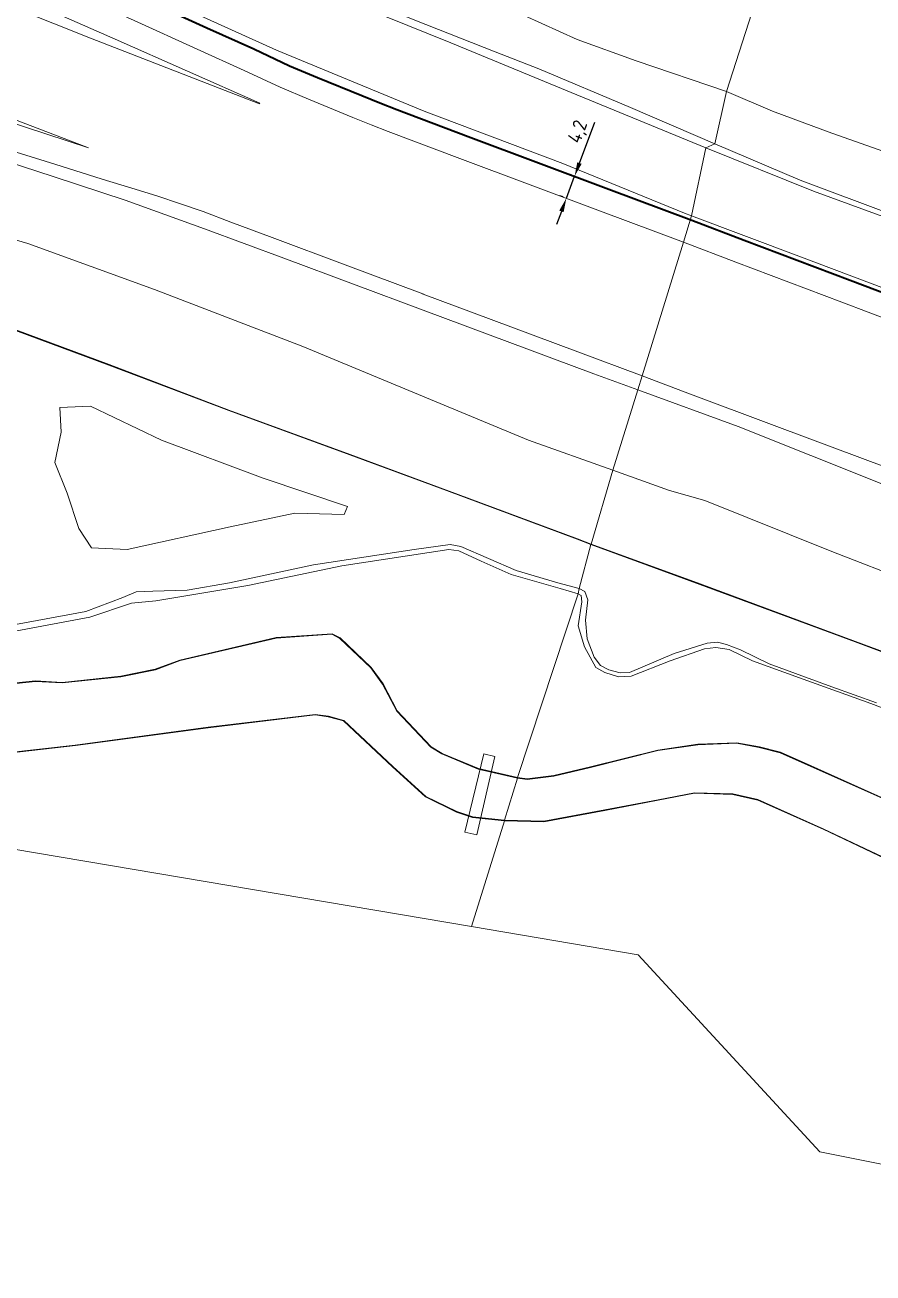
# Model space of a CAD drawing. Header units: metres. Extents: x 112942 to 118371, y 496117 to 499046.
# Drawn here: x 115172.7 to 115324.1, y 497473.6 to 497696.4 of the extents above; entities that cross this region are included whole.
import ezdxf

# ---------------------------------------------------------------- set-up
doc = ezdxf.new("R2010")
doc.units = ezdxf.units.M
for name, color, linetype, lineweight in [('B-WE-OG-TOPOKAART-G', 253, 'Continuous', 18), ('N-WE-KL-DATA_GLASVEZEL-G', 90, 'KL-GLASVEZEL-N', 35), ('N-WE-KL-DATA_GLASVEZEL-M', 7, 'Continuous', 18)]:
    doc.layers.add(name, color=color, linetype=linetype, lineweight=lineweight)
doc.styles.add('ISO', font='isocp.shx')
doc.linetypes.add('KL-GLASVEZEL-N', pattern='A,4,-1,[101,NLCS.SHX,S=0.5,R=0,X=0,Y=0],-1,4,-1,["G",Standard,S=1,R=0,X=-0.25,Y=-0.5],-1.5', length=12.5)
doc.dimstyles.new('ISO', dxfattribs={"dimtxt": 2.5, "dimasz": 2.5, "dimexe": 1.25, "dimexo": 0.625, "dimtad": 1, "dimtxsty": 'ISO', "dimcen": 2.5, "dimadec": 0, "dimazin": 0, "dimtfac": 1, "dimtmove": 0, "dimatfit": 3, "dimfxl": 1, "dimarcsym": 0})

# ---------------------------------------------------------------- blocks, each defined once
blk = doc.blocks.new('*D66')
at = {"layer": 'Defpoints', "color": 0, "transparency": 16777216}
for p in [(115270.83, 497669.44, 6.93), (115270.83, 497669.44), (115269.36, 497665.51, 6.78)]:
    blk.add_point(p, dxfattribs=at)
at = {"layer": 'N-WE-KL-DATA_GLASVEZEL-M', "color": 0, "lineweight": -2, "transparency": 16777216}
for p, q in [((115271.7, 497671.78), (115274.43, 497679.07)), ((115269.36, 497665.51), (115270.83, 497669.44)), ((115270.24, 497669.66), (115269.66, 497669.88)), ((115268.77, 497665.73), (115268.19, 497665.94)), ((115268.48, 497663.16), (115267.61, 497660.82))]:
    blk.add_line(p, q, dxfattribs=at)
at = {"layer": 'N-WE-KL-DATA_GLASVEZEL-M', "color": 0, "transparency": 16777216}
for points in [[(115271.31, 497671.93), (115272.09, 497671.64), (115270.83, 497669.44)], [(115268.09, 497663.31), (115268.87, 497663.02), (115269.36, 497665.51)]]:
    blk.add_solid(points, dxfattribs=at)
at = {"layer": 'N-WE-KL-DATA_GLASVEZEL-M', "color": 0, "transparency": 16777216, "insert": (115271.57, 497677.32), "char_height": 2.5, "attachment_point": 5, "rotation": 69.5061, "style": 'ISO'}
blk.add_mtext('4,2', dxfattribs=at)

msp = doc.modelspace()

# ---------------------------------------------------------------- linework, layer by layer
at = {"layer": 'B-WE-OG-TOPOKAART-G'}
for points, elevation in [([(115324.772, 497575.388), (115316.764, 497578.251), (115305.568, 497582.356), (115300.474, 497584.843), (115297.991, 497585.81), (115296.331, 497586.247), (115294.526, 497586.059), (115288.639, 497584.189), (115280.647, 497580.843), (115278.944, 497580.727), (115276.953, 497581.313), (115275.451, 497582.074), (115274.328, 497583.545), (115273.086, 497586.833), (115272.788, 497590.175), (115273.201, 497593.77), (115272.669, 497595.285), (115271.647, 497595.83), (115273.735, 497603.648), (115273.735, 497603.648), (115293.219, 497596.551), (115320.954, 497586.281), (115331.927, 497582.204)], -1.117), ([(115336.431, 497542.889), (115315.251, 497552.916), (115303.58, 497558.108), (115299.118, 497559.155), (115292.234, 497559.355), (115285.752, 497558.104), (115276.239, 497556.286), (115265.334, 497554.271), (115258.305, 497554.421), (115260.634, 497561.941), (115260.634, 497561.941), (115262.334, 497561.716), (115267.142, 497562.304), (115273.696, 497563.87), (115285.708, 497566.865), (115292.853, 497567.907), (115299.774, 497568.172), (115303.813, 497567.428), (115307.575, 497566.465), (115313.048, 497564.048), (115327.353, 497557.635)], -1.661)]:
    msp.add_lwpolyline(points, dxfattribs=dict(at, elevation=elevation))
for points in [[(115201.346, 497818.141, -0.831), (115202.247, 497808.127, -0.831), (115206.31, 497784.731, -0.831), (115210.325, 497760.843, -0.831), (115215.479, 497728.95, -0.831), (115216.142, 497727.665, -0.805), (115217.28, 497726.79, -0.805), (115218.833, 497726.334, -0.805), (115223.152, 497726.39, -0.805), (115246.953, 497730.299, -0.802), (115273.651, 497734.655, -0.802), (115300.75, 497739.059, -0.825), (115314.543, 497741.012, -0.831), (115316.041, 497740.833, -0.931), (115297.944, 497684.543, -0.662), (115281.798, 497690.033, -0.693), (115271.292, 497693.825, -0.668), (115258.662, 497699.544, -0.693), (115240.982, 497706.268, -0.693), (115225.946, 497712.841, -0.659), (115212.095, 497718.453, -0.65), (115197.294, 497725.569, -0.642), (115182.284, 497732.865, -0.656), (115167.619, 497741.016, -0.682)], [(115167.619, 497741.016, -0.682), (115182.284, 497732.865, -0.656), (115197.294, 497725.569, -0.642), (115212.095, 497718.453, -0.65), (115225.946, 497712.841, -0.659), (115240.982, 497706.268, -0.693), (115258.662, 497699.544, -0.693), (115271.292, 497693.825, -0.668), (115281.798, 497690.033, -0.693), (115297.944, 497684.543, -0.662), (115295.858, 497675.208, -0.739), (115280.84, 497681.725, -0.739), (115264.443, 497688.614, -0.739), (115256.626, 497691.662, -0.739), (115242.316, 497697.327, -0.739), (115228.446, 497703.011, -0.739), (115211.588, 497709.874, -0.739), (115198.618, 497715.337, -0.739), (115182.924, 497723.459, -0.739), (115169.471, 497729.597, -0.739)], [(115316.041, 497740.833, -0.931), (115336.534, 497726.852, -0.934), (115355.536, 497713.437, -0.931), (115370.247, 497703.683, -0.9), (115371.288, 497703.418, -0.803), (115380.269, 497697.035, -0.633), (115379.56, 497696.036, -0.55), (115377.957, 497693.81, -0.885), (115376.79, 497690.151, -0.877), (115375.551, 497683.377, -0.842), (115375.612, 497671.747, -0.822), (115376.555, 497657.255, -0.762), (115376.231, 497655.897, -0.616), (115354.792, 497663.714, -0.616), (115316.749, 497677.101, -0.616), (115306.161, 497681.065, -0.662), (115297.944, 497684.543, -0.662), (115316.041, 497740.833, -0.931)], [(115169.471, 497729.597, -0.739), (115182.924, 497723.459, -0.739), (115198.618, 497715.337, -0.739), (115211.588, 497709.874, -0.739), (115228.446, 497703.011, -0.739), (115242.316, 497697.327, -0.739), (115256.626, 497691.662, -0.739), (115264.443, 497688.614, -0.739), (115280.84, 497681.725, -0.739), (115295.858, 497675.208, -0.739), (115294.288, 497674.496, -0.072), (115270.197, 497684.403, -0.08), (115248.748, 497693.243, -0.08), (115229.374, 497701.138, -0.095), (115213.198, 497707.906, -0.106), (115192.538, 497717.089, -0.135), (115171.8, 497727.026, -0.146)], [(115171.8, 497727.026, -0.146), (115192.538, 497717.089, -0.135), (115213.198, 497707.906, -0.106), (115229.374, 497701.138, -0.095), (115248.748, 497693.243, -0.08), (115270.197, 497684.403, -0.08), (115294.288, 497674.496, -0.072), (115291.738, 497662.366, 6.387), (115290.449, 497662.85, 6.382), (115268.748, 497671.713, 6.37), (115243.978, 497681.027, 6.382), (115217.603, 497691.942, 6.178), (115193.465, 497702.893, 5.98), (115175.599, 497711.119, 5.917), (115161.906, 497718.139, 5.893)], [(115161.906, 497718.139, 5.893), (115175.599, 497711.119, 5.917), (115193.465, 497702.893, 5.98), (115217.603, 497691.942, 6.178), (115243.978, 497681.027, 6.382), (115268.748, 497671.713, 6.37), (115290.449, 497662.85, 6.382), (115291.738, 497662.366, 6.387)], [(115142.582, 497710.715, 6.866), (115144.077, 497714.471, 6.708), (115148.738, 497711.984, 6.711), (115153.36, 497709.717, 6.76), (115168.415, 497702.912, 6.797), (115188.772, 497693.939, 6.846), (115214.608, 497682.504, 6.863), (115214.564, 497682.361, 6.863), (115184.336, 497694.103, 6.903), (115158.278, 497704.502, 6.891), (115142.582, 497710.715, 6.866)], [(115291.738, 497662.366, 6.387), (115290.272, 497657.632, 6.772), (115275.479, 497663.219, 6.766), (115250.348, 497672.612, 6.805), (115237.556, 497677.444, 6.796), (115234.508, 497678.63, 6.778), (115231.245, 497679.936, 6.772), (115223.295, 497683.183, 6.781), (115218.221, 497685.34, 6.763), (115211.787, 497688.339, 6.763), (115203.409, 497692.111, 6.745), (115192.141, 497697.266, 6.709), (115182.644, 497701.614, 6.67), (115171.072, 497707.12, 6.667)], [(115171.072, 497707.12, 6.667), (115182.644, 497701.614, 6.67), (115192.141, 497697.266, 6.709), (115203.409, 497692.111, 6.745), (115211.787, 497688.339, 6.763), (115218.221, 497685.34, 6.763), (115223.295, 497683.183, 6.781), (115231.245, 497679.936, 6.772), (115234.508, 497678.63, 6.778), (115237.556, 497677.444, 6.796), (115250.348, 497672.612, 6.805), (115275.479, 497663.219, 6.766), (115290.272, 497657.632, 6.772)], [(115373.578, 497704.861, -0.713), (115390.996, 497692.362, -0.353), (115392.553, 497691.113, -0.323), (115393.352, 497659.717, 0.02), (115394.367, 497621.407, -0.157), (115395.224, 497588.385, -0.03), (115395.604, 497574.226, -0.438), (115395.699, 497570.705, -0.539), (115396.112, 497558.051, -0.911), (115379.757, 497564.292, -0.943), (115352.927, 497574.367, -0.943), (115331.962, 497582.298, -0.943), (115320.989, 497586.374, -0.925), (115293.254, 497596.645, -0.925), (115273.794, 497603.733, -0.886), (115277.668, 497616.938, -0.168)], [(115183.982, 497674.498, 6.917), (115164.892, 497680.768, 6.957), (115141.586, 497688.47, 6.817), (115128.179, 497692.915, 6.797), (115123.635, 497694.327, 6.794), (115119.066, 497695.582, 6.702), (115114.338, 497696.579, 6.691), (115115.982, 497700.423, 6.806), (115139.221, 497691.469, 6.82), (115166.395, 497681.216, 6.903), (115183.982, 497674.498, 6.917)], [(115297.944, 497684.543, -0.662), (115306.161, 497681.065, -0.662), (115316.749, 497677.101, -0.616), (115354.792, 497663.714, -0.616), (115376.231, 497655.897, -0.616), (115376.286, 497655.018, -0.739), (115376.961, 497650.417, -0.739), (115376.376, 497646.447, -0.739), (115375.852, 497646.065, -0.739), (115350.924, 497654.572, -0.739), (115327.496, 497662.628, -0.739), (115311.113, 497668.758, -0.739), (115295.858, 497675.208, -0.739), (115297.944, 497684.543, -0.662)], [(115295.858, 497675.208, -0.739), (115311.113, 497668.758, -0.739), (115327.496, 497662.628, -0.739), (115350.924, 497654.572, -0.739), (115375.852, 497646.065, -0.739), (115376.376, 497646.447, -0.739), (115376.961, 497650.417, -0.739), (115376.286, 497655.018, -0.739), (115376.231, 497655.897, -0.616), (115377.8, 497654.203, -0.144), (115377.745, 497646.421, -0.144), (115377.212, 497644.72, -0.151), (115372.325, 497645.865, -0.072), (115343.787, 497655.709, -0.072), (115313.531, 497666.743, -0.072), (115294.288, 497674.496, -0.072), (115295.858, 497675.208, -0.739)], [(115163.766, 497673.898, 6.263), (115177.674, 497669.413, 6.29), (115190.527, 497665.171, 6.333), (115204.739, 497660.042, 6.393), (115218.91, 497654.821, 6.46), (115243.779, 497645.54, 6.457), (115274.292, 497634.17, 6.617), (115282.116, 497631.301, 6.608)], [(115282.885, 497633.783, 6.867), (115282.116, 497631.301, 6.608), (115274.292, 497634.17, 6.617), (115243.779, 497645.54, 6.457), (115218.91, 497654.821, 6.46), (115204.739, 497660.042, 6.393), (115190.527, 497665.171, 6.333), (115177.674, 497669.413, 6.29), (115163.766, 497673.898, 6.263)], [(115169.381, 497674.293, 6.682), (115178.008, 497671.584, 6.769), (115186.454, 497668.886, 6.739), (115191.721, 497667.315, 6.814), (115196.208, 497665.921, 6.85), (115200.453, 497664.498, 6.85), (115204.46, 497663.13, 6.862), (115209.434, 497661.218, 6.838), (115216.793, 497658.473, 6.877), (115229.874, 497653.635, 6.868), (115243.721, 497648.433, 6.853), (115243.798, 497648.388, 6.859), (115255.942, 497643.868, 6.865), (115271.431, 497638.084, 6.865), (115282.885, 497633.783, 6.867)], [(115290.272, 497657.632, 6.772), (115282.885, 497633.783, 6.867), (115271.431, 497638.084, 6.865), (115255.942, 497643.868, 6.865), (115243.798, 497648.388, 6.859), (115243.721, 497648.433, 6.853), (115229.874, 497653.635, 6.868), (115216.793, 497658.473, 6.877), (115209.434, 497661.218, 6.838), (115204.46, 497663.13, 6.862), (115200.453, 497664.498, 6.85), (115196.208, 497665.921, 6.85), (115191.721, 497667.315, 6.814), (115186.454, 497668.886, 6.739), (115178.008, 497671.584, 6.769), (115169.381, 497674.293, 6.682)], [(115332.52, 497646.99, 6.481), (115310.906, 497655.175, 6.454), (115291.738, 497662.366, 6.387), (115294.288, 497674.496, -0.072)], [(115294.288, 497674.496, -0.072), (115313.531, 497666.743, -0.072), (115343.787, 497655.709, -0.072)], [(115282.116, 497631.301, 6.608), (115277.668, 497616.938, -0.168), (115262.615, 497622.323, -0.283), (115222.294, 497639.051, 0.07), (115195.8, 497649.229, 0.106), (115173.152, 497657.452, 0.139), (115138.162, 497667.672, 0.058)], [(115138.162, 497667.672, 0.058), (115173.152, 497657.452, 0.139), (115195.8, 497649.229, 0.106), (115222.294, 497639.051, 0.07), (115262.615, 497622.323, -0.283), (115277.668, 497616.938, -0.168)], [(115337.352, 497639.775, 6.835), (115318.567, 497646.936, 6.778), (115299.622, 497654.1, 6.775), (115290.272, 497657.632, 6.772), (115291.738, 497662.366, 6.387)], [(115291.738, 497662.366, 6.387), (115310.906, 497655.175, 6.454), (115332.52, 497646.99, 6.481)], [(115326.74, 497617.371, 6.883), (115306.937, 497624.741, 6.883), (115290.595, 497630.888, 6.868), (115282.885, 497633.783, 6.867), (115290.272, 497657.632, 6.772), (115299.622, 497654.1, 6.775), (115318.567, 497646.936, 6.778), (115337.352, 497639.775, 6.835)], [(115273.794, 497603.733, -0.886), (115273.735, 497603.648, -1.117), (115271.316, 497604.611, -1.091), (115247.939, 497613.293, -1.091), (115230.692, 497619.662, -1.091), (115209.062, 497627.58, -1.091), (115187.667, 497635.706, -1.091), (115166.754, 497643.437, -1.091)], [(115166.754, 497643.437, -1.091), (115187.667, 497635.706, -1.091), (115209.062, 497627.58, -1.091), (115230.692, 497619.662, -1.091), (115247.939, 497613.293, -1.091), (115271.316, 497604.611, -1.091), (115273.735, 497603.648, -1.117), (115271.647, 497595.83, -1.117), (115267.835, 497596.816, -1.091), (115260.377, 497599.001, -1.091), (115250.501, 497603.287, -1.091), (115248.617, 497603.678, -1.091), (115242.18, 497602.775, -1.091), (115224.216, 497600.069, -1.091), (115209.217, 497596.806, -1.091), (115201.635, 497595.515, -1.091), (115195.508, 497595.366, -1.091), (115192.508, 497595.217, -1.091), (115190.167, 497594.199, -1.091), (115183.526, 497591.717, -1.091), (115167.716, 497588.792, -1.091)], [(115277.668, 497616.938, -0.168), (115273.794, 497603.733, -0.886), (115271.35, 497604.705, -0.871), (115247.974, 497613.387, -0.871), (115230.727, 497619.756, -0.871), (115209.097, 497627.674, -0.871), (115187.702, 497635.8, -0.871), (115166.789, 497643.531, -0.871)], [(115166.789, 497643.531, -0.871), (115187.702, 497635.8, -0.871), (115209.097, 497627.674, -0.871), (115230.727, 497619.756, -0.871), (115247.974, 497613.387, -0.871), (115271.35, 497604.705, -0.871), (115273.794, 497603.733, -0.886)], [(115326.03, 497614.374, 6.497), (115300.048, 497624.725, 6.587), (115282.116, 497631.301, 6.608), (115282.885, 497633.783, 6.867)], [(115282.885, 497633.783, 6.867), (115290.595, 497630.888, 6.868), (115306.937, 497624.741, 6.883), (115326.74, 497617.371, 6.883)], [(115330.9, 497596.926, -0.214), (115316.798, 497602.408, 0.001), (115294.065, 497611.516, -0.088), (115287.811, 497613.31, -0.091), (115277.668, 497616.938, -0.168), (115282.116, 497631.301, 6.608), (115300.048, 497624.725, 6.587), (115326.03, 497614.374, 6.497)], [(115190.923, 497602.78, -0.897), (115184.556, 497603.081, -0.933), (115182.297, 497606.501, -0.927), (115180.167, 497612.862, -0.893), (115177.993, 497618.322, -0.907), (115179.095, 497623.746, -0.927), (115178.881, 497628.142, -0.937), (115184.376, 497628.356, -0.917), (115197.055, 497622.332, -0.92), (115215.176, 497615.51, -0.98), (115230.291, 497610.487, -0.977), (115229.685, 497609.046, -0.963), (115220.876, 497609.272, -0.94), (115209.337, 497606.843, -0.92), (115190.923, 497602.78, -0.897)], [(115184.556, 497603.081, -0.933), (115190.923, 497602.78, -0.897), (115209.337, 497606.843, -0.92), (115220.876, 497609.272, -0.94), (115229.685, 497609.046, -0.963), (115230.291, 497610.487, -0.977), (115215.176, 497615.51, -0.98), (115197.055, 497622.332, -0.92), (115184.376, 497628.356, -0.917), (115178.881, 497628.142, -0.937), (115179.095, 497623.746, -0.927), (115177.993, 497618.322, -0.907), (115180.167, 497612.862, -0.893), (115182.297, 497606.501, -0.927), (115184.556, 497603.081, -0.933)], [(115277.668, 497616.938, -0.168), (115287.811, 497613.31, -0.091), (115294.065, 497611.516, -0.088), (115316.798, 497602.408, 0.001), (115330.9, 497596.926, -0.214)], [(115167.716, 497588.792, -1.091), (115183.526, 497591.717, -1.091), (115190.167, 497594.199, -1.091), (115192.508, 497595.217, -1.091), (115195.508, 497595.366, -1.091), (115201.635, 497595.515, -1.091), (115209.217, 497596.806, -1.091), (115224.216, 497600.069, -1.091), (115242.18, 497602.775, -1.091), (115248.617, 497603.678, -1.091), (115250.501, 497603.287, -1.091), (115260.377, 497599.001, -1.091), (115267.835, 497596.816, -1.091), (115271.647, 497595.83, -1.117)], [(115273.794, 497603.733, -0.886), (115293.254, 497596.645, -0.925), (115320.989, 497586.374, -0.925), (115331.962, 497582.298, -0.943), (115352.927, 497574.367, -0.943), (115379.757, 497564.292, -0.943), (115396.112, 497558.051, -0.911), (115402.731, 497555.019, -0.914), (115402.537, 497554.965, -1.117), (115396.073, 497557.959, -1.117), (115379.721, 497564.198, -1.117), (115352.891, 497574.274, -1.117), (115331.927, 497582.204, -1.117), (115320.954, 497586.281, -1.117), (115293.219, 497596.551, -1.117), (115273.735, 497603.648, -1.117), (115273.794, 497603.733, -0.886)], [(115166.101, 497587.315, -0.696), (115184.242, 497590.682, -0.731), (115191.684, 497593.211, -0.685), (115196.059, 497593.635, -0.685), (115212.45, 497596.37, -0.627), (115229.246, 497599.882, -0.607), (115248.388, 497602.761, -0.605), (115250.145, 497602.537, -0.605), (115254.158, 497600.684, -0.622), (115259.477, 497598.338, -0.728), (115268.249, 497595.801, -0.696), (115271.48, 497594.89, -0.782)], [(115271.647, 497595.83, -1.117), (115271.48, 497594.89, -0.782), (115268.249, 497595.801, -0.696), (115259.477, 497598.338, -0.728), (115254.158, 497600.684, -0.622), (115250.145, 497602.537, -0.605), (115248.388, 497602.761, -0.605), (115229.246, 497599.882, -0.607), (115212.45, 497596.37, -0.627), (115196.059, 497593.635, -0.685), (115191.684, 497593.211, -0.685), (115184.242, 497590.682, -0.731), (115166.101, 497587.315, -0.696)], [(115271.48, 497594.89, -0.782), (115260.647, 497562.04, -1.487), (115253.648, 497563.649, -1.369), (115247.159, 497566.37, -1.369), (115245.235, 497567.561, -1.369), (115239.157, 497573.941, -1.444), (115236.613, 497578.775, -1.478), (115234.516, 497581.689, -1.484), (115228.943, 497586.992, -1.492), (115227.506, 497587.736, -1.492), (115217.537, 497587.048, -1.472), (115200.321, 497583.031, -1.472), (115195.934, 497581.408, -1.472), (115189.772, 497580.138, -1.487), (115179.285, 497579.055, -1.487), (115174.538, 497579.33, -1.487), (115171.071, 497578.963, -1.487)], [(115327.394, 497557.726, -1.487), (115313.089, 497564.139, -1.487), (115307.608, 497566.56, -1.487), (115303.834, 497567.526, -1.487), (115299.781, 497568.272, -1.487), (115292.844, 497568.007, -1.487), (115285.689, 497566.963, -1.487), (115273.672, 497563.967, -1.487), (115267.124, 497562.403, -1.487), (115262.334, 497561.817, -1.487), (115260.647, 497562.04, -1.487), (115271.48, 497594.89, -0.782)], [(115328.471, 497573.47, -0.731), (115323.764, 497575.261, -0.685), (115310.977, 497579.851, -0.728), (115302.581, 497582.887, -0.742), (115298.413, 497584.936, -0.776), (115296.073, 497585.254, -0.708), (115294.028, 497585.055, -0.699), (115287.915, 497582.904, -0.699), (115280.948, 497580.14, -0.719), (115278.693, 497580.07, -0.742), (115276.219, 497580.831, -0.745), (115274.599, 497581.714, -0.671), (115272.619, 497585.392, -0.636), (115271.477, 497589.165, -0.708), (115272.117, 497593.454, -0.782), (115271.979, 497594.591, -0.782), (115271.48, 497594.89, -0.782), (115271.647, 497595.83, -1.117)], [(115271.48, 497594.89, -0.782), (115271.979, 497594.591, -0.782), (115272.117, 497593.454, -0.782), (115271.477, 497589.165, -0.708), (115272.619, 497585.392, -0.636), (115274.599, 497581.714, -0.671), (115276.219, 497580.831, -0.745), (115278.693, 497580.07, -0.742), (115280.948, 497580.14, -0.719), (115287.915, 497582.904, -0.699), (115294.028, 497585.055, -0.699), (115296.073, 497585.254, -0.708), (115298.413, 497584.936, -0.776), (115302.581, 497582.887, -0.742), (115310.977, 497579.851, -0.728), (115323.764, 497575.261, -0.685), (115328.471, 497573.47, -0.731)], [(115271.647, 497595.83, -1.117), (115272.669, 497595.285, -1.117), (115273.201, 497593.77, -1.117), (115272.788, 497590.175, -1.117), (115273.086, 497586.833, -1.117), (115274.328, 497583.545, -1.117), (115275.451, 497582.074, -1.117), (115276.953, 497581.313, -1.117), (115278.944, 497580.727, -1.117), (115280.647, 497580.843, -1.117), (115288.639, 497584.189, -1.117), (115294.526, 497586.059, -1.117), (115296.331, 497586.247, -1.117), (115297.991, 497585.81, -1.117), (115300.474, 497584.843, -1.117), (115305.568, 497582.356, -1.117), (115316.764, 497578.251, -1.117), (115324.772, 497575.388, -1.117)], [(115171.071, 497578.963, -1.487), (115174.538, 497579.33, -1.487), (115179.285, 497579.055, -1.487), (115189.772, 497580.138, -1.487), (115195.934, 497581.408, -1.472), (115200.321, 497583.031, -1.472), (115217.537, 497587.048, -1.472), (115227.506, 497587.736, -1.492), (115228.943, 497586.992, -1.492), (115234.516, 497581.689, -1.484), (115236.613, 497578.775, -1.478), (115239.157, 497573.941, -1.444), (115245.235, 497567.561, -1.369), (115247.159, 497566.37, -1.369), (115253.648, 497563.649, -1.369), (115260.647, 497562.04, -1.487)], [(115260.647, 497562.04, -1.487), (115260.634, 497561.941, -1.661), (115253.616, 497563.555, -1.627), (115247.113, 497566.281, -1.627), (115245.172, 497567.482, -1.627), (115239.075, 497573.883, -1.627), (115236.527, 497578.722, -1.627), (115234.44, 497581.623, -1.627), (115228.885, 497586.91, -1.627), (115227.485, 497587.635, -1.627), (115217.552, 497586.949, -1.627), (115200.35, 497582.935, -1.627), (115195.962, 497581.311, -1.627), (115189.787, 497580.039, -1.627), (115179.287, 497578.954, -1.627), (115174.54, 497579.229, -1.627), (115171.086, 497578.864, -1.627)], [(115171.086, 497578.864, -1.627), (115174.54, 497579.229, -1.627), (115179.287, 497578.954, -1.627), (115189.787, 497580.039, -1.627), (115195.962, 497581.311, -1.627), (115200.35, 497582.935, -1.627), (115217.552, 497586.949, -1.627), (115227.485, 497587.635, -1.627), (115228.885, 497586.91, -1.627), (115234.44, 497581.623, -1.627)], [(115234.44, 497581.623, -1.627), (115236.527, 497578.722, -1.627), (115239.075, 497573.883, -1.627), (115245.172, 497567.482, -1.627), (115247.113, 497566.281, -1.627), (115253.616, 497563.555, -1.627), (115260.634, 497561.941, -1.661), (115258.305, 497554.421, -1.661), (115252.626, 497555.017, -1.627), (115249.796, 497555.974, -1.627), (115244.269, 497558.69, -1.627), (115238.38, 497564.051, -1.627), (115229.593, 497572.265, -1.627), (115226.851, 497573.003, -1.627), (115224.476, 497573.34, -1.627), (115205.364, 497571.056, -1.627), (115181.649, 497567.852, -1.627), (115157.144, 497565.08, -1.627)], [(115157.157, 497564.98, -1.492), (115181.662, 497567.753, -1.492), (115205.377, 497570.957, -1.492), (115224.475, 497573.239, -1.507), (115226.831, 497572.904, -1.507), (115229.543, 497572.175, -1.507), (115238.312, 497563.978, -1.507), (115244.212, 497558.607, -1.507), (115249.758, 497555.881, -1.507), (115252.605, 497554.919, -1.507), (115258.303, 497554.321, -1.487), (115252.424, 497535.432, -0.696), (115131.485, 497555.873, -0.893)], [(115157.144, 497565.08, -1.627), (115181.649, 497567.852, -1.627), (115205.364, 497571.056, -1.627), (115224.476, 497573.34, -1.627), (115226.851, 497573.003, -1.627), (115229.593, 497572.265, -1.627), (115238.38, 497564.051, -1.627), (115244.269, 497558.69, -1.627), (115249.796, 497555.974, -1.627), (115252.626, 497555.017, -1.627), (115258.305, 497554.421, -1.661), (115258.303, 497554.321, -1.487), (115252.605, 497554.919, -1.507), (115249.758, 497555.881, -1.507), (115244.212, 497558.607, -1.507), (115238.312, 497563.978, -1.507), (115229.543, 497572.175, -1.507), (115226.831, 497572.904, -1.507), (115224.475, 497573.239, -1.507), (115205.377, 497570.957, -1.492), (115181.662, 497567.753, -1.492), (115157.157, 497564.98, -1.492)], [(115327.353, 497557.635, -1.661), (115313.048, 497564.048, -1.661), (115307.575, 497566.465, -1.661), (115303.813, 497567.428, -1.661), (115299.774, 497568.172, -1.661), (115292.853, 497567.907, -1.661), (115285.708, 497566.865, -1.661), (115273.696, 497563.87, -1.661), (115267.142, 497562.304, -1.661), (115262.334, 497561.716, -1.661), (115260.634, 497561.941, -1.661), (115260.647, 497562.04, -1.487)], [(115260.647, 497562.04, -1.487), (115262.334, 497561.817, -1.487), (115267.124, 497562.403, -1.487), (115273.672, 497563.967, -1.487), (115285.689, 497566.963, -1.487), (115292.844, 497568.007, -1.487), (115299.781, 497568.272, -1.487), (115303.834, 497567.526, -1.487), (115307.608, 497566.56, -1.487), (115313.089, 497564.139, -1.487), (115327.394, 497557.726, -1.487)], [(115251.204, 497552.322, -0.694), (115254.627, 497566.265, -0.946), (115256.609, 497565.822, -0.94), (115253.368, 497551.855, -0.742), (115251.204, 497552.322, -0.694)], [(115258.303, 497554.321, -1.487), (115265.342, 497554.171, -1.487), (115276.257, 497556.188, -1.487), (115285.771, 497558.006, -1.487), (115292.242, 497559.255, -1.487), (115299.105, 497559.055, -1.487), (115303.548, 497558.013, -1.487), (115315.209, 497552.825, -1.487), (115336.388, 497542.799, -1.487)], [(115336.388, 497542.799, -1.487), (115315.209, 497552.825, -1.487), (115303.548, 497558.013, -1.487), (115299.105, 497559.055, -1.487), (115292.242, 497559.255, -1.487), (115285.771, 497558.006, -1.487), (115276.257, 497556.188, -1.487), (115265.342, 497554.171, -1.487), (115258.303, 497554.321, -1.487), (115258.305, 497554.421, -1.661)], [(115258.305, 497554.421, -1.661), (115265.334, 497554.271, -1.661), (115276.239, 497556.286, -1.661), (115285.752, 497558.104, -1.661), (115292.234, 497559.355, -1.661), (115299.118, 497559.155, -1.661), (115303.58, 497558.108, -1.661), (115315.251, 497552.916, -1.661), (115336.431, 497542.889, -1.661)], [(115387.344, 497480.725, -0.487), (115314.663, 497495.236, -0.493), (115282.188, 497530.401, -1.193), (115252.424, 497535.432, -0.696), (115258.303, 497554.321, -1.487)]]:
    msp.add_polyline3d(points, dxfattribs=at)
at = {"layer": 'N-WE-KL-DATA_GLASVEZEL-G', "flags": 128}
msp.add_lwpolyline([(113099.712, 499014.37), (113099.44, 499003.59), (113099.499, 498999.792), (113099.804, 498996.137), (113099.53, 498968.354), (113099.566, 498951.056), (113099.476, 498942.658), (113099.726, 498939.408), (113100.155, 498937.952), (113101.157, 498935.413), (113102.32, 498932.796), (113103.399, 498931.465), (113105.433, 498929.886), (113106.674, 498929.14), (113108.587, 498928.742), (113115.604, 498928.288), (113129.599, 498927.262), (113152.277, 498925.63), (113152.278, 498925.63), (113175.725, 498923.657), (113198.974, 498921.279), (113220.698, 498917.529), (113241.314, 498911.718), (113259.89, 498904.498), (113281.526, 498893.155), (113301.308, 498879.664), (113319.784, 498863.537), (113333.555, 498848.523), (113341.231, 498838.155), (113343.813, 498834.565), (113349.506, 498825.765), (113354.73, 498816.673), (113359.468, 498807.319), (113363.708, 498797.729), (113367.618, 498787.457), (113368.69, 498784.539), (113369.84, 498781.239), (113370.932, 498777.919), (113371.966, 498774.58), (113372.942, 498771.223), (113373.858, 498767.849), (113374.715, 498764.461), (113375.512, 498761.057), (113376.249, 498757.641), (113376.904, 498754.201), (113377.495, 498750.762), (113378.051, 498747.312), (113378.547, 498743.858), (113378.751, 498742.291), (113379.096, 498739.399), (113379.409, 498736.448), (113379.688, 498733.512), (113379.978, 498730.104), (113380.237, 498726.718), (113380.477, 498723.355), (113380.731, 498719.632), (113381.013, 498716.6), (113381.313, 498713.488), (113381.645, 498710.241), (113382.004, 498707.026), (113382.398, 498703.847), (113382.864, 498700.521), (113383.288, 498697.357), (113383.734, 498694.396), (113384.26, 498691.285), (113384.844, 498688.186), (113385.484, 498685.098), (113386.182, 498682.023), (113386.937, 498678.961), (113387.748, 498675.913), (113388.615, 498672.881), (113389.539, 498669.866), (113390.518, 498666.868), (113391.552, 498663.889), (113392.642, 498660.93), (113393.786, 498657.991), (113394.984, 498655.073), (113396.236, 498652.179), (113397.542, 498649.308), (113398.9, 498646.462), (113400.311, 498643.642), (113401.774, 498640.848), (113403.288, 498638.082), (113404.854, 498635.344), (113406.469, 498632.635), (113408.135, 498629.958), (113409.85, 498627.311), (113411.614, 498624.697), (113413.425, 498622.115), (113415.285, 498619.568), (113417.191, 498617.056), (113419.143, 498614.579), (113421.141, 498612.139), (113423.183, 498609.736), (113425.27, 498607.372), (113427.401, 498605.046), (113429.574, 498602.761), (113431.788, 498600.516), (113434.044, 498598.312), (113436.344, 498596.148), (113437.799, 498594.819), (113441.055, 498591.955), (113443.465, 498589.927), (113445.915, 498587.941), (113448.402, 498586.001), (113450.924, 498584.108), (113453.48, 498582.262), (113456.07, 498580.463), (113458.734, 498578.718), (113461.177, 498577.178), (113463.659, 498575.644), (113466.184, 498574.143), (113469.543, 498572.148), (113472.314, 498570.568), (113475.129, 498569.013), (113477.98, 498567.48), (113480.865, 498565.962), (113483.778, 498564.454), (113489.504, 498561.531), (113492.64, 498560.008), (113501.635, 498555.639), (113510.63, 498551.27), (113519.626, 498546.901), (113528.621, 498542.532), (113537.616, 498538.163), (113546.611, 498533.794), (113555.593, 498529.431), (113560.418, 498527.154), (113579.63, 498518.055), (113601.833, 498507.934), (113627.27, 498496.378), (113627.896, 498496.699), (113651.209, 498486.151), (113674.376, 498475.686), (113700.62, 498463.505), (113723.402, 498452.851), (113747.607, 498441.92), (113826.936, 498407.232), (113831.96, 498404.555), (113856.291, 498390.206), (113876.281, 498378.09), (113881.116, 498375.349), (113901.444, 498365.312), (113923.487, 498354.345), (113947.094, 498342.456), (113969.922, 498330.857), (113998.595, 498316.097), (114017.505, 498306.229), (114042.278, 498293.06), (114066.728, 498280.02), (114090.418, 498267.163), (114113.179, 498254.611), (114113.179, 498254.611), (114136.142, 498241.86), (114161.935, 498227.268), (114186.026, 498213.509), (114206.354, 498201.808), (114231.746, 498186.946), (114255.923, 498172.65), (114282.573, 498156.533), (114306.156, 498142.09), (114330.404, 498127.051), (114353.649, 498112.661), (114377.173, 498098.282), (114400.39, 498084.264), (114400.39, 498084.264), (114400.39, 498084.264), (114424.381, 498069.86), (114447.304, 498056.342), (114471.846, 498042.035), (114494.618, 498028.886), (114509.723, 498020.344), (114519.828, 498014.63), (114532.295, 498007.637), (114547.431, 497999.207), (114554.569, 497995.219), (114561.698, 497991.236), (114576.34, 497983.145), (114594.008, 497973.536), (114612.78, 497963.411), (114629.357, 497954.521), (114637.087, 497950.389), (114659.016, 497938.907), (114663.476, 497936.6), (114670.112, 497933.227), (114681.314, 497927.562), (114688.002, 497924.245), (114688.002, 497924.245), (114699.381, 497918.468), (114713.724, 497911.12), (114722.775, 497906.57), (114739.305, 497898.205), (114758.236, 497888.959), (114781.307, 497877.636), (114789.929, 497873.442), (114806.071, 497865.567), (114820.247, 497858.793), (114832.07, 497853.143), (114839.35, 497849.661), (114859.114, 497839.161), (114859.834, 497838.808), (114861.029, 497838.223), (114918.608, 497811.949), (114920.617, 497810.991), (114927.641, 497808.928), (114945.501, 497801.09), (114955.15, 497796.805), (114965.848, 497790.973), (114978.069, 497784.16), (114993.439, 497777.439), (115009.534, 497770.42), (115024.846, 497763.803), (115042.759, 497756.185), (115061.558, 497748.294), (115077.255, 497741.973), (115077.779, 497741.733), (115092.907, 497735.4), (115110.354, 497728.204), (115119.312, 497724.566), (115128.235, 497737.264), (115131.2, 497735.069), (115137.069, 497730.88), (115143.723, 497726.432), (115148.029, 497723.754), (115152.972, 497720.979), (115157.087, 497718.73), (115164.692, 497714.92), (115172.898, 497710.903), (115184.421, 497705.42), (115193.888, 497701.085), (115205.145, 497695.936), (115213.536, 497692.157), (115219.93, 497689.177), (115224.911, 497687.06), (115232.819, 497683.83), (115236.05, 497682.537), (115239.06, 497681.366), (115251.825, 497676.544), (115276.956, 497667.151), (115291.756, 497661.561), (115301.108, 497658.029), (115320.058, 497650.863), (115338.866, 497643.693), (115343.986, 497641.686), (115350.871, 497638.768), (115360.275, 497634.799), (115365.004, 497632.73), (115366.013, 497632.289), (115368.097, 497631.377), (115378.556, 497626.904), (115381.75, 497621.432), (115390.867, 497617.898), (115409.483, 497610.935), (115429.461, 497603.463), (115472.724, 497587.274), (115509.337, 497573.467), (115554.049, 497556.742), (115598.687, 497540.018), (115647.817, 497521.572), (115674.818, 497511.419), (115678.607, 497521.062), (115684.944, 497518.686), (115735.335, 497499.843), (115749.331, 497494.619), (115760.346, 497490.443), (115766.452, 497487.922), (115783.719, 497479.9), (115812.497, 497466.388), (115840.452, 497453.266), (115858.018, 497445.157), (115866.741, 497441.75), (115868.95, 497447.502), (115869.315, 497448.433, -0.1086482), (116037.119, 497385.881), (116033.732, 497377.249), (116036.858, 497376.155), (116055.709, 497369.801), (116070.22, 497365.032), (116083.866, 497360.782), (116098.486, 497356.612), (116108.822, 497353.737), (116119.993, 497350.693), (116139.214, 497345.83), (116156.574, 497341.763), (116175.357, 497337.731), (116192.155, 497334.492), (116209.518, 497331.394), (116229.215, 497328.132), (116252.122, 497324.636), (116273.129, 497321.579), (116294.892, 497318.468), (116318.004, 497315.13), (116350.283, 497310.51), (116375.702, 497308.929), (116382.507, 497308.552), (116391.295, 497307.551), (116394.42, 497307.113), (116414.484, 497304.356), (116428.189, 497302.486), (116446.786, 497300.064), (116447.908, 497300.203), (116465.238, 497297.672), (116484.7, 497295.014), (116499.765, 497292.854), (116518.539, 497290.195), (116530.143, 497288.552), (116530.143, 497288.552), (116543.156, 497286.449), (116557.771, 497284.095), (116583.542, 497280.464), (116599.888, 497278.119), (116603.095, 497277.66), (116619.573, 497275.303), (116621.152, 497275.082), (116633.544, 497273.341), (116633.545, 497273.341), (116653.547, 497270.317), (116671.848, 497267.597), (116690.341, 497264.969), (116706.459, 497262.623), (116729, 497259.366), (116746.183, 497256.921), (116746.184, 497256.921), (116763.721, 497254.622), (116779.247, 497252.629), (116791.531, 497250.928), (116804.353, 497248.974), (116819.991, 497246.579), (116821.942, 497246.281), (116839.124, 497243.442), (116854.06, 497240.888), (116866.134, 497238.738), (116881.205, 497235.958), (116895.36, 497233.221), (116911.178, 497229.829), (116922.465, 497227.404), (116928.773, 497226.001), (116935.648, 497224.384), (116950.836, 497220.819), (116958.714, 497218.906), (116965.477, 497217.317), (116970.562, 497216.021), (116987.366, 497211.877), (117002.705, 497207.462), (117002.705, 497207.462), (117026.556, 497200.667), (117041.28, 497196.413), (117055.76, 497192.029), (117063.582, 497189.546), (117071.053, 497187.195), (117080.69, 497184.04), (117093.272, 497179.894), (117102.488, 497176.852), (117114.903, 497172.605), (117124.555, 497169.23), (117134.115, 497165.827), (117143.269, 497162.513), (117150.342, 497159.896), (117159.785, 497156.382), (117168.774, 497152.871), (117182.119, 497147.629), (117192.881, 497143.365), (117204.198, 497138.799), (117217.184, 497133.348), (117226.157, 497129.506), (117239.846, 497123.574), (117253.21, 497117.561), (117269.955, 497109.886), (117278.809, 497105.935), (117302.805, 497094.576), (117323.216, 497084.391), (117346.155, 497072.511), (117363.367, 497063.365), (117378.148, 497055.442), (117384.742, 497052.043), (117399.04, 497044.254), (117409.51, 497038.487), (117420.5, 497032.438), (117432.495, 497025.833), (117444.112, 497019.348), (117453.997, 497013.779), (117460.381, 497010.106), (117462.6, 497008.829), (117467.424, 497005.984), (117473.009, 497002.315), (117482.442, 496995.949), (117488.683, 496991.858), (117493.711, 496988.515), (117505.616, 496980.429), (117514.441, 496974.41), (117525.05, 496967.096), (117535.796, 496959.485), (117547.23, 496951.267), (117557.585, 496943.711), (117574.725, 496930.877), (117584.774, 496923.248), (117592.054, 496917.522), (117597.844, 496912.957), (117613.512, 496900.322), (117621.06, 496894.333), (117626.229, 496889.908), (117630.809, 496885.962), (117636.101, 496880.593), (117685.655, 496838.529), (117692.098, 496833.912), (117696.353, 496830.657), (117701.07, 496827.085), (117706.802, 496822.941), (117710.585, 496820.306), (117715.134, 496817.45), (117719.576, 496814.837), (117722.919, 496812.983), (117718.587, 496804.541), (117720.016, 496802.775), (117728.12, 496798.196), (117740.789, 496785.864), (117748.266, 496778.386), (117756.127, 496770.477), (117770.21, 496756.008), (117775.046, 496747.786), (117803.816, 496716.504), (117807.167, 496716.328), (117813.787, 496708.903), (117815.669, 496706.776), (117792.341, 496684.844), (117796.417, 496680.267), (117805.765, 496669.56), (117810.369, 496664.123), (117816.572, 496656.462), (117820.684, 496651.328), (117828.744, 496641.238), (117838.669, 496628.681), (117849.95, 496614.025), (117862.38, 496598.118, -0.4142136), (117862.164, 496596.364), (117861.342, 496595.721, 0.4038997), (117861.1, 496594.002), (117896.691, 496544.976), (117898.377, 496542.654), (117901.058, 496544.599), (117910.823, 496530.799), (117912.397, 496528.613), (117919.735, 496517.522), (117924.034, 496510.821), (117926.852, 496506.352), (117929.449, 496501.812), (117931.551, 496497.719), (117932.901, 496494.763), (117933.935, 496492.403), (117934.954, 496489.973), (117935.883, 496487.497), (117936.745, 496485.072), (117937.542, 496482.62), (117938.237, 496480.116), (117938.515, 496478.903), (117939.155, 496478.359), (117960.435, 496460.288), (117970.788, 496447.015), (117978.262, 496436.696), (117997.148, 496409), (118016.891, 496379.416), (118034.954, 496351.955), (118044.736, 496336.863), (118041.01, 496334.447), (118041.587, 496333.505), (118042.91, 496333.206), (118069.408, 496350.361), (118089.138, 496359.544), (118098.753, 496366.148), (118097.882, 496367.416), (118095.05, 496369.546), (118086.345, 496370.643)], format="xyb", dxfattribs=at)

# ---------------------------------------------------------------- dimensions: what is measured, and where the dimension line sits
at = {"layer": 'N-WE-KL-DATA_GLASVEZEL-M'}
dim = msp.add_aligned_dim(p1=(115269.358, 497665.507, 6.775), p2=(115270.829, 497669.441, 6.931), distance=0, dimstyle='ISO', dxfattribs=at)
dim.commit()
dim.dimension.update_dxf_attribs({"geometry": '*D66', "text_midpoint": (115271.571, 497677.317)})

doc.saveas('drawing.dxf')
